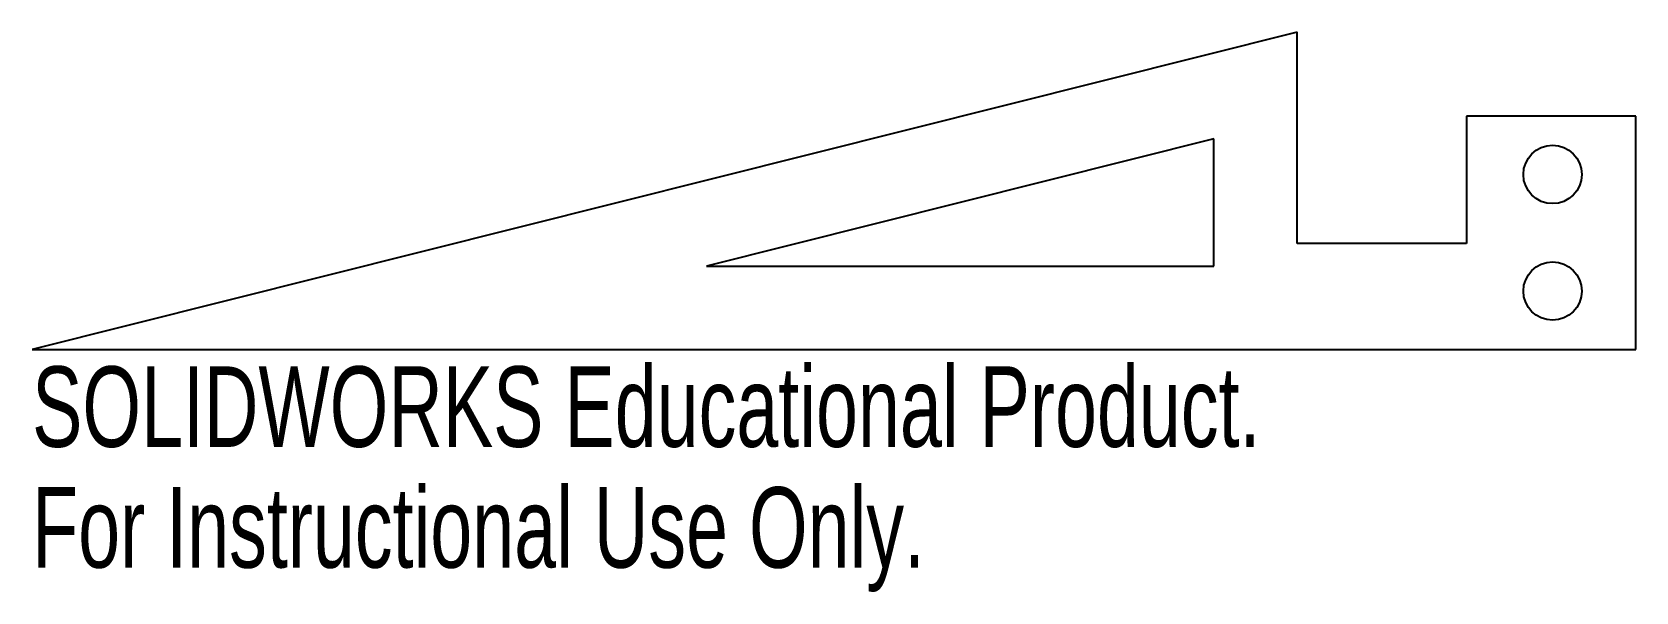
# Model space of a CAD drawing. Header units: millimetres. Extents: x -96.2 to 0, y -20.9 to 12.7.
import ezdxf

# ---------------------------------------------------------------- set-up
doc = ezdxf.new("R2010")
doc.units = ezdxf.units.MM
doc.styles.add('SLDTEXTSTYLE0', font='TXT', dxfattribs={"width": 0.7})

msp = doc.modelspace()

# ---------------------------------------------------------------- linework, layer by layer
at = {"color": 7, "linetype": 'Continuous', "lineweight": 25}
for p, q in [((-20.32, 12.7), (-96.2, -6.35)), ((-20.32, 0), (-20.32, 12.7)), ((0, 7.65), (-10.16, 7.65)), ((-10.16, 7.65), (-10.16, 0)), ((0, -6.35), (0, 7.65)), ((-25.32, 6.29), (-55.75, -1.35)), ((-25.32, -1.35), (-25.32, 6.29)), ((-10.16, 0), (-20.32, 0)), ((-55.75, -1.35), (-25.32, -1.35)), ((-96.2, -6.35), (0, -6.35))]:
    msp.add_line(p, q, dxfattribs=at)
for centre in [(-5, 4.15), (-5, -2.85)]:
    msp.add_circle(centre, 1.75, dxfattribs=at)

# ---------------------------------------------------------------- texts
at = {"color": 7, "linetype": 'Continuous', "char_height": 4.83362, "attachment_point": 1, "style": 'SLDTEXTSTYLE0'}
for s, insert in [('SOLIDWORKS Educational Product.', (-96.2, -7.37)), ('For Instructional Use Only.', (-96.2, -14.62))]:
    msp.add_mtext(s, dxfattribs=dict(at, insert=insert))

doc.saveas('drawing.dxf')
